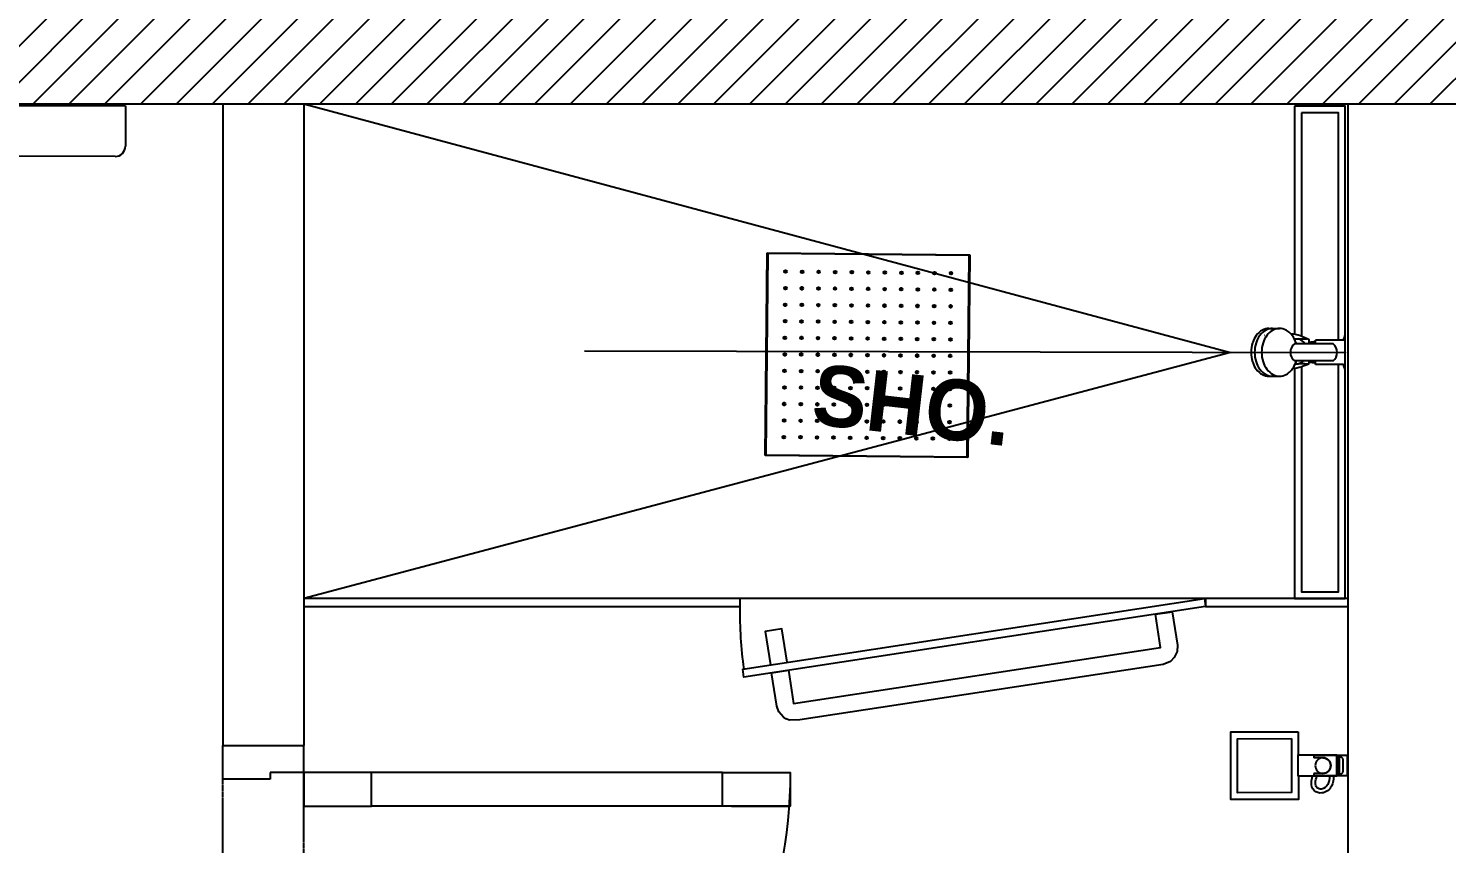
# Model space of a CAD drawing. Extents: x -678889171 to 586587, y -792238163 to 335485.
# Drawn here: x 72682 to 74781, y 74882 to 76089 of the extents above; entities that cross this region are included whole.
import ezdxf
from ezdxf.enums import TextEntityAlignment as Align

# ---------------------------------------------------------------- set-up
doc = ezdxf.new("R2010")
doc.units = 0
doc.header["$MEASUREMENT"] = 0
doc.set_wipeout_variables(frame=1)
doc.linetypes.add('XR-A-TYP38$0$XR-A-4TH-OLD DESIGN$0$XR-A-TYP-2-3-4-6-7-8-9-10$0$HIDDEN', pattern=[0.375, 0.25, -0.125])
doc.layers.get('0').update_dxf_attribs({"color": 8})
for name, color, linetype in [('9TH-FURN$0$XR-A-9TH-OLD DESIGN$0$A-SITE-PATT', 252, 'Continuous'), ('9TH-FURN$0$XR-A-9TH-OLD DESIGN$0$I-FURN', 252, 'Continuous'), ('XR-A-9TH-FLOOR$0$A-WALL', 252, 'Continuous'), ('XR-A-col-910$0$A-COLS', 252, 'Continuous'), ('XR-A-col-910$0$A-SITE-PATT', 252, 'Continuous'), ('XR-A-TYP38$0$A-WALL', 252, 'Continuous'), ('XR-A-TYP38$0$XR-A-4TH-OLD DESIGN$0$A-FURN-SANT', 252, 'Continuous'), ('XR-A-TYP38$0$XR-A-4TH-OLD DESIGN$0$A-GLAZ', 252, 'Continuous'), ('XR-A-TYP38$0$XR-A-4TH-OLD DESIGN$0$A-GLAZ-FULL', 252, 'Continuous'), ('XR-A-TYP38$0$XR-A-4TH-OLD DESIGN$0$A-WALL', 252, 'Continuous'), ('XR-A-TYP38$0$XR-A-4TH-OLD DESIGN$0$I-SPCL', 252, 'Continuous'), ('XR-A-TYP38$0$XR-A-4TH-OLD DESIGN$0$I-WC', 252, 'Continuous'), ('XR-A-TYP38$0$XR-A-4TH-OLD DESIGN$0$XR-A-TYP-2-3-4-6-7-8-9-10$0$A-DOOR', 252, 'Continuous'), ('XR-A-TYP38$0$XR-A-4TH-OLD DESIGN$0$XR-A-TYP-2-3-4-6-7-8-9-10$0$A-FLOR-OVHD', 252, 'XR-A-TYP38$0$XR-A-4TH-OLD DESIGN$0$XR-A-TYP-2-3-4-6-7-8-9-10$0$HIDDEN'), ('XR-A-TYP38$0$XR-A-4TH-OLD DESIGN$0$XREF_3BR$0$WC-SERIAL', 252, 'Continuous')]:
    doc.layers.add(name, color=color, linetype=linetype)
doc.styles.add('XR-A-TYP38$0$XR-A-4TH-OLD DESIGN$0$XREF_1BR$0$KZT', font='')
doc.styles.add('XR-A-TYP38$0$XR-A-4TH-OLD DESIGN$0$XREF_3BR$0$Standard', font='arial.ttf')
doc.styles.get('XR-A-TYP38$0$XR-A-4TH-OLD DESIGN$0$XREF_1BR$0$KZT').set_extended_font_data('AvantGarde LT Medium', bold=True)

# ---------------------------------------------------------------- blocks, each defined once
blk = doc.blocks.new('9TH-FURN$0$XR-A-9TH-OLD DESIGN$0$XREF_1BR$0$GFDF')
at = {"layer": '9TH-FURN$0$XR-A-9TH-OLD DESIGN$0$I-FURN'}
for p, q in [((45353.9, 8278.2, 0), (48387.1, 8278.2, 0)), ((48387.1, 8278.2, 0), (48387.1, 8218.2, 0)), ((48372.1, 8203.2, 0), (45368.9, 8203.2, 0)), ((48372.1, 8203.2, 0), (48372.1, 8203.2, 0))]:
    blk.add_line(p, q, dxfattribs=at)
blk.add_arc((48372.1, 8218.2, 0), 15, 270, 0, dxfattribs=at)
blk = doc.blocks.new('9TH-FURN$0$XR-A-9TH-OLD DESIGN$0$f444')
at = {"layer": '9TH-FURN$0$XR-A-9TH-OLD DESIGN$0$I-FURN', "extrusion": (1.27567e-09, 1.34126e-09, 1), "rotation": 359.7973208748322}
blk.add_blockref('9TH-FURN$0$XR-A-9TH-OLD DESIGN$0$XREF_1BR$0$GFDF', (7209.9, 54344.9, 0), dxfattribs=at)
blk = doc.blocks.new('XR-A-col-910$0$col02')
at = {"layer": 'XR-A-col-910$0$A-SITE-PATT'}
h = blk.add_hatch(dxfattribs=at)
h.set_pattern_fill('ANSI31', color=256, scale=300)
h.paths.add_polyline_path([(66279.1, 60365.4), (66279.1, 66065.4), (65979.1, 66065.4), (65979.1, 63435.4), (58829.1, 63435.4), (58829.1, 63035.4), (65979.1, 63035.4), (65979.1, 60365.4)])
at = {"layer": 'XR-A-col-910$0$A-COLS'}
blk.add_lwpolyline([(66279.1, 60365.4), (66279.1, 66065.4), (65979.1, 66065.4), (65979.1, 63435.4), (58829.1, 63435.4), (58829.1, 63035.4), (65979.1, 63035.4), (65979.1, 60365.4)], close=True, dxfattribs=at)
blk = doc.blocks.new('XR-A-col-910')
at = {"layer": 'XR-A-col-910$0$A-SITE-PATT'}
blk.add_blockref('XR-A-col-910$0$col02', (11710.9, -580.4), dxfattribs=at)
blk = doc.blocks.new('XR-A-TYP38$0$XR-A-4TH-OLD DESIGN$0$Main builing-00$0$210915_PA_Layout$0$Xref_Tower B_01-09F|Gutter1')
blk.add_wipeout([(0, 0), (0, -0.1), (0.1, -0.1), (0.1, 0)]).dxf.layer = 'XR-A-TYP38$0$XR-A-4TH-OLD DESIGN$0$A-FURN-SANT'
at = {"layer": 'XR-A-TYP38$0$XR-A-4TH-OLD DESIGN$0$A-FURN-SANT'}
for points in [[(0, 0), (0.1, 0), (0.1, -0.1), (0, -0.1)], [(0.01, -0.01), (0.09, -0.01), (0.09, -0.09), (0.01, -0.09)]]:
    blk.add_lwpolyline(points, close=True, dxfattribs=at)
blk = doc.blocks.new('XR-A-TYP38$0$XR-A-4TH-OLD DESIGN$0$Main builing-00$0$210915_PA_Layout$0$A$C42064D30')
blk.add_wipeout([(15.7, -72.9), (15.7, -16.2), (14.8, -15.6), (14.8, 0), (-15, 0), (-14.8, -15.6), (-15.7, -16.2), (-15.7, -20.9), (-19.5, -21), (-24.7, -21.8), (-29.7, -23.4), (-34.1, -26.2), (-37.5, -29.9), (-40.1, -34.8), (-40.8, -39.3), (-40.4, -43.4), (-38.8, -47.1), (-36.4, -50.1), (-33, -52.2), (-28.5, -53.7), (-23.9, -53.5), (-19.1, -52.7), (-15.7, -51.7), (-15.7, -45.5), (-19.5, -46.5), (-25, -47.6), (-28.9, -47.6), (-31.1, -46.5), (-33.4, -44.5), (-34.6, -41.5), (-34.6, -38), (-33.8, -35.3), (-32.2, -32.5), (-29.8, -30.5), (-26.1, -28.5), (-21.9, -27.4), (-17.6, -26.8), (-15.7, -26.9), (-15.7, -20.9), (-15.7, -72.9)]).dxf.layer = 'XR-A-TYP38$0$XR-A-4TH-OLD DESIGN$0$A-FURN-SANT'
at = {"layer": 'XR-A-TYP38$0$XR-A-4TH-OLD DESIGN$0$A-FURN-SANT'}
for points in [[(-11.5, -50), (-14.5, -50), (-15, 0), (15, 0), (14.5, -50), (11.5, -50)], [(-14.8, -15.6), (-15, 0), (15, 0), (14.8, -15.6)], [(15.7, -16.2), (-15.7, -16.2)], [(-13.5, -14.8), (13.5, -14.8)], [(-12.4, -11.8), (12.4, -11.8)], [(-11.5, -36.4), (-11.5, -50)], [(11.5, -36.4), (11.5, -50)]]:
    blk.add_lwpolyline(points, dxfattribs=at)
for points in [[(-15.6, -20.9, 0.127976), (-30.7, -24, 0.250832), (-40.6, -37.9, 0.487455), (-25.2, -53.6, 0.040635), (-15.7, -51.7, 0.040635)], [(-15.7, -26.9, 0.129566), (-28, -29.4, 0.250832), (-34.7, -38.7, 0.487455), (-25.9, -47.6, 0.048655), (-15.7, -45.5, 0.044421)]]:
    blk.add_lwpolyline(points, format="xyb", dxfattribs=at)
blk.add_lwpolyline([(-15.7, -72.9), (15.7, -72.9), (15.7, -16.2), (13.5, -14.8), (12.4, -11.8), (12.9, -11.2), (12.9, -9.3), (10.9, -7.6), (8.2, -6.9), (-8.2, -6.9), (-10.9, -7.6), (-12.9, -9.3), (-12.9, -11.2), (-12.4, -11.8), (-13.5, -14.8), (-15.7, -16.2)], close=True, dxfattribs=at)
blk.add_circle((0, -36.4), 11.5, dxfattribs=at)
blk.add_arc((0, -36.4), 11.5, 0, 180, dxfattribs=at)
blk = doc.blocks.new('XR-A-TYP38$0$XR-A-4TH-OLD DESIGN$0$XREF_3BR$0$XREF-1BA$0$11TH FLOOR PLAN EAST TOWER$0$11TH TO 17TH FLOOR PLAN EAST TOWER$0$CEILING SHOWER')
at = {"layer": 'XR-A-TYP38$0$XR-A-4TH-OLD DESIGN$0$A-FURN-SANT'}
for p, q in [((0, 30), (30, 30)), ((0, 0), (0, 30)), ((0, 30), (0.1, 29.9)), ((0.1, 29.9), (0.1, 0.1)), ((29.9, 29.9), (0.1, 29.9)), ((30, 30), (29.9, 29.9)), ((29.9, 0.1), (29.9, 29.9)), ((30, 30), (30, 0)), ((0.1, 0.1), (0, 0)), ((30, 0), (0, 0)), ((0.1, 0.1), (29.9, 0.1)), ((29.9, 0.1), (30, 0))]:
    blk.add_line(p, q, dxfattribs=at)
for centre, radius in [((2.75, 27.25), 0.2), ((2.75, 27.25), 0.175), ((2.75, 27.25), 0.125), ((2.75, 27.25), 0.05), ((5.2, 27.25), 0.2), ((5.2, 27.25), 0.175), ((5.2, 27.25), 0.125), ((5.2, 27.25), 0.05), ((7.65, 27.25), 0.2), ((7.65, 27.25), 0.175), ((7.65, 27.25), 0.125), ((7.65, 27.25), 0.05), ((10.1, 27.25), 0.2), ((10.1, 27.25), 0.175), ((10.1, 27.25), 0.125), ((10.1, 27.25), 0.05), ((12.55, 27.25), 0.2), ((12.55, 27.25), 0.175), ((12.55, 27.25), 0.125), ((12.55, 27.25), 0.05), ((15, 27.25), 0.2), ((15, 27.25), 0.175), ((15, 27.25), 0.125), ((15, 27.25), 0.05), ((17.45, 27.25), 0.2), ((17.45, 27.25), 0.175), ((17.45, 27.25), 0.125), ((17.45, 27.25), 0.05), ((19.9, 27.25), 0.2), ((19.9, 27.25), 0.175), ((19.9, 27.25), 0.125), ((19.9, 27.25), 0.05), ((22.35, 27.25), 0.2), ((22.35, 27.25), 0.175), ((22.35, 27.25), 0.125), ((22.35, 27.25), 0.05), ((24.8, 27.25), 0.2), ((24.8, 27.25), 0.175), ((24.8, 27.25), 0.125), ((24.8, 27.25), 0.05), ((27.25, 27.25), 0.2), ((27.25, 27.25), 0.175), ((27.25, 27.25), 0.125), ((27.25, 27.25), 0.05), ((2.75, 24.8), 0.2), ((2.75, 24.8), 0.175), ((2.75, 24.8), 0.125), ((2.75, 24.8), 0.05), ((5.2, 24.8), 0.2), ((5.2, 24.8), 0.175), ((5.2, 24.8), 0.125), ((5.2, 24.8), 0.05), ((7.65, 24.8), 0.2), ((7.65, 24.8), 0.175), ((7.65, 24.8), 0.125), ((7.65, 24.8), 0.05), ((10.1, 24.8), 0.2), ((10.1, 24.8), 0.175), ((10.1, 24.8), 0.125), ((10.1, 24.8), 0.05), ((12.55, 24.8), 0.2), ((12.55, 24.8), 0.175), ((12.55, 24.8), 0.125), ((12.55, 24.8), 0.05), ((15, 24.8), 0.2), ((15, 24.8), 0.175), ((15, 24.8), 0.125), ((15, 24.8), 0.05), ((17.45, 24.8), 0.2), ((17.45, 24.8), 0.175), ((17.45, 24.8), 0.125), ((17.45, 24.8), 0.05), ((19.9, 24.8), 0.2), ((19.9, 24.8), 0.175), ((19.9, 24.8), 0.125), ((19.9, 24.8), 0.05), ((22.35, 24.8), 0.2), ((22.35, 24.8), 0.175), ((22.35, 24.8), 0.125), ((22.35, 24.8), 0.05), ((24.8, 24.8), 0.2), ((24.8, 24.8), 0.175), ((24.8, 24.8), 0.125), ((24.8, 24.8), 0.05), ((27.25, 24.8), 0.2), ((27.25, 24.8), 0.175), ((27.25, 24.8), 0.125), ((27.25, 24.8), 0.05), ((2.75, 22.35), 0.2), ((2.75, 22.35), 0.175), ((2.75, 22.35), 0.125), ((2.75, 22.35), 0.05), ((5.2, 22.35), 0.2), ((5.2, 22.35), 0.175), ((5.2, 22.35), 0.125), ((5.2, 22.35), 0.05), ((7.65, 22.35), 0.2), ((7.65, 22.35), 0.175), ((7.65, 22.35), 0.125), ((7.65, 22.35), 0.05), ((10.1, 22.35), 0.2), ((10.1, 22.35), 0.175), ((10.1, 22.35), 0.125), ((10.1, 22.35), 0.05), ((12.55, 22.35), 0.2), ((12.55, 22.35), 0.175), ((12.55, 22.35), 0.125), ((12.55, 22.35), 0.05), ((15, 22.35), 0.2), ((15, 22.35), 0.175), ((15, 22.35), 0.125), ((15, 22.35), 0.05), ((17.45, 22.35), 0.2), ((17.45, 22.35), 0.175), ((17.45, 22.35), 0.125), ((17.45, 22.35), 0.05), ((19.9, 22.35), 0.2), ((19.9, 22.35), 0.175), ((19.9, 22.35), 0.125), ((19.9, 22.35), 0.05), ((22.35, 22.35), 0.2), ((22.35, 22.35), 0.175), ((22.35, 22.35), 0.125), ((22.35, 22.35), 0.05), ((24.8, 22.35), 0.2), ((24.8, 22.35), 0.175), ((24.8, 22.35), 0.125), ((24.8, 22.35), 0.05), ((27.25, 22.35), 0.2), ((27.25, 22.35), 0.175), ((27.25, 22.35), 0.125), ((27.25, 22.35), 0.05), ((2.75, 19.9), 0.2), ((2.75, 19.9), 0.175), ((2.75, 19.9), 0.125), ((2.75, 19.9), 0.05), ((5.2, 19.9), 0.2), ((5.2, 19.9), 0.175), ((5.2, 19.9), 0.125), ((5.2, 19.9), 0.05), ((7.65, 19.9), 0.2), ((7.65, 19.9), 0.175), ((7.65, 19.9), 0.125), ((7.65, 19.9), 0.05), ((10.1, 19.9), 0.2), ((10.1, 19.9), 0.175), ((10.1, 19.9), 0.125), ((10.1, 19.9), 0.05), ((12.55, 19.9), 0.2), ((12.55, 19.9), 0.175), ((12.55, 19.9), 0.125), ((12.55, 19.9), 0.05), ((15, 19.9), 0.2), ((15, 19.9), 0.175), ((15, 19.9), 0.125), ((15, 19.9), 0.05), ((17.45, 19.9), 0.2), ((17.45, 19.9), 0.175), ((17.45, 19.9), 0.125), ((17.45, 19.9), 0.05), ((19.9, 19.9), 0.2), ((19.9, 19.9), 0.175), ((19.9, 19.9), 0.125), ((19.9, 19.9), 0.05), ((22.35, 19.9), 0.2), ((22.35, 19.9), 0.175), ((22.35, 19.9), 0.125), ((22.35, 19.9), 0.05), ((24.8, 19.9), 0.2), ((24.8, 19.9), 0.175), ((24.8, 19.9), 0.125), ((24.8, 19.9), 0.05), ((27.25, 19.9), 0.2), ((27.25, 19.9), 0.175), ((27.25, 19.9), 0.125), ((27.25, 19.9), 0.05), ((2.75, 17.45), 0.2), ((2.75, 17.45), 0.175), ((2.75, 17.45), 0.125), ((2.75, 17.45), 0.05), ((5.2, 17.45), 0.2), ((5.2, 17.45), 0.175), ((5.2, 17.45), 0.125), ((5.2, 17.45), 0.05), ((7.65, 17.45), 0.2), ((7.65, 17.45), 0.175), ((7.65, 17.45), 0.125), ((7.65, 17.45), 0.05), ((10.1, 17.45), 0.2), ((10.1, 17.45), 0.175), ((10.1, 17.45), 0.125), ((10.1, 17.45), 0.05), ((12.55, 17.45), 0.2), ((12.55, 17.45), 0.175), ((12.55, 17.45), 0.125), ((12.55, 17.45), 0.05), ((15, 17.45), 0.2), ((15, 17.45), 0.175), ((15, 17.45), 0.125), ((15, 17.45), 0.05), ((17.45, 17.45), 0.2), ((17.45, 17.45), 0.175), ((17.45, 17.45), 0.125), ((17.45, 17.45), 0.05), ((19.9, 17.45), 0.2), ((19.9, 17.45), 0.175), ((19.9, 17.45), 0.125), ((19.9, 17.45), 0.05), ((22.35, 17.45), 0.2), ((22.35, 17.45), 0.175), ((22.35, 17.45), 0.125), ((22.35, 17.45), 0.05), ((24.8, 17.45), 0.2), ((24.8, 17.45), 0.175), ((24.8, 17.45), 0.125), ((24.8, 17.45), 0.05), ((27.25, 17.45), 0.2), ((27.25, 17.45), 0.175), ((27.25, 17.45), 0.125), ((27.25, 17.45), 0.05), ((2.75, 15), 0.2), ((2.75, 15), 0.175), ((2.75, 15), 0.125), ((2.75, 15), 0.05), ((5.2, 15), 0.2), ((5.2, 15), 0.175), ((5.2, 15), 0.125), ((5.2, 15), 0.05), ((7.65, 15), 0.2), ((7.65, 15), 0.175), ((7.65, 15), 0.125), ((7.65, 15), 0.05), ((10.1, 15), 0.2), ((10.1, 15), 0.175), ((10.1, 15), 0.125), ((10.1, 15), 0.05), ((12.55, 15), 0.2), ((12.55, 15), 0.175), ((12.55, 15), 0.125), ((12.55, 15), 0.05), ((15, 15), 0.2), ((15, 15), 0.175), ((15, 15), 0.125), ((15, 15), 0.05), ((17.45, 15), 0.2), ((17.45, 15), 0.175), ((17.45, 15), 0.125), ((17.45, 15), 0.05), ((19.9, 15), 0.2), ((19.9, 15), 0.175), ((19.9, 15), 0.125), ((19.9, 15), 0.05), ((22.35, 15), 0.2), ((22.35, 15), 0.175), ((22.35, 15), 0.125), ((22.35, 15), 0.05), ((24.8, 15), 0.2), ((24.8, 15), 0.175), ((24.8, 15), 0.125), ((24.8, 15), 0.05), ((27.25, 15), 0.2), ((27.25, 15), 0.175), ((27.25, 15), 0.125), ((27.25, 15), 0.05), ((2.75, 12.55), 0.2), ((2.75, 12.55), 0.175), ((2.75, 12.55), 0.125), ((2.75, 12.55), 0.05), ((5.2, 12.55), 0.2), ((5.2, 12.55), 0.175), ((5.2, 12.55), 0.125), ((5.2, 12.55), 0.05), ((7.65, 12.55), 0.2), ((7.65, 12.55), 0.175), ((7.65, 12.55), 0.125), ((7.65, 12.55), 0.05), ((10.1, 12.55), 0.2), ((10.1, 12.55), 0.175), ((10.1, 12.55), 0.125), ((10.1, 12.55), 0.05), ((12.55, 12.55), 0.2), ((12.55, 12.55), 0.175), ((12.55, 12.55), 0.125), ((12.55, 12.55), 0.05), ((15, 12.55), 0.2), ((15, 12.55), 0.175), ((15, 12.55), 0.125), ((15, 12.55), 0.05), ((17.45, 12.55), 0.2), ((17.45, 12.55), 0.175), ((17.45, 12.55), 0.125), ((17.45, 12.55), 0.05), ((19.9, 12.55), 0.2), ((19.9, 12.55), 0.175), ((19.9, 12.55), 0.125), ((19.9, 12.55), 0.05), ((22.35, 12.55), 0.2), ((22.35, 12.55), 0.175), ((22.35, 12.55), 0.125), ((22.35, 12.55), 0.05), ((24.8, 12.55), 0.2), ((24.8, 12.55), 0.175), ((24.8, 12.55), 0.125), ((24.8, 12.55), 0.05), ((27.25, 12.55), 0.2), ((27.25, 12.55), 0.175), ((27.25, 12.55), 0.125), ((27.25, 12.55), 0.05), ((2.75, 10.1), 0.2), ((2.75, 10.1), 0.175), ((2.75, 10.1), 0.125), ((2.75, 10.1), 0.05), ((5.2, 10.1), 0.2), ((5.2, 10.1), 0.175), ((5.2, 10.1), 0.125), ((5.2, 10.1), 0.05), ((7.65, 10.1), 0.2), ((7.65, 10.1), 0.175), ((7.65, 10.1), 0.125), ((7.65, 10.1), 0.05), ((10.1, 10.1), 0.2), ((10.1, 10.1), 0.175), ((10.1, 10.1), 0.125), ((10.1, 10.1), 0.05), ((12.55, 10.1), 0.2), ((12.55, 10.1), 0.175), ((12.55, 10.1), 0.125), ((12.55, 10.1), 0.05), ((15, 10.1), 0.2), ((15, 10.1), 0.175), ((15, 10.1), 0.125), ((15, 10.1), 0.05), ((17.45, 10.1), 0.2), ((17.45, 10.1), 0.175), ((17.45, 10.1), 0.125), ((17.45, 10.1), 0.05), ((19.9, 10.1), 0.2), ((19.9, 10.1), 0.175), ((19.9, 10.1), 0.125), ((19.9, 10.1), 0.05), ((22.35, 10.1), 0.2), ((22.35, 10.1), 0.175), ((22.35, 10.1), 0.125), ((22.35, 10.1), 0.05), ((24.8, 10.1), 0.2), ((24.8, 10.1), 0.175), ((24.8, 10.1), 0.125), ((24.8, 10.1), 0.05), ((27.25, 10.1), 0.2), ((27.25, 10.1), 0.175), ((27.25, 10.1), 0.125), ((27.25, 10.1), 0.05), ((2.75, 7.65), 0.2), ((2.75, 7.65), 0.175), ((2.75, 7.65), 0.125), ((2.75, 7.65), 0.05), ((5.2, 7.65), 0.2), ((5.2, 7.65), 0.175), ((5.2, 7.65), 0.125), ((5.2, 7.65), 0.05), ((7.65, 7.65), 0.2), ((7.65, 7.65), 0.175), ((7.65, 7.65), 0.125), ((7.65, 7.65), 0.05), ((10.1, 7.65), 0.2), ((10.1, 7.65), 0.175), ((10.1, 7.65), 0.125), ((10.1, 7.65), 0.05), ((12.55, 7.65), 0.2), ((12.55, 7.65), 0.175), ((12.55, 7.65), 0.125), ((12.55, 7.65), 0.05), ((15, 7.65), 0.2), ((15, 7.65), 0.175), ((15, 7.65), 0.125), ((15, 7.65), 0.05), ((17.45, 7.65), 0.2), ((17.45, 7.65), 0.175), ((17.45, 7.65), 0.125), ((17.45, 7.65), 0.05), ((19.9, 7.65), 0.2), ((19.9, 7.65), 0.175), ((19.9, 7.65), 0.125), ((19.9, 7.65), 0.05), ((22.35, 7.65), 0.2), ((22.35, 7.65), 0.175), ((22.35, 7.65), 0.125), ((22.35, 7.65), 0.05), ((24.8, 7.65), 0.2), ((24.8, 7.65), 0.175), ((24.8, 7.65), 0.125), ((24.8, 7.65), 0.05), ((27.25, 7.65), 0.2), ((27.25, 7.65), 0.175), ((27.25, 7.65), 0.125), ((27.25, 7.65), 0.05), ((2.75, 5.2), 0.2), ((2.75, 5.2), 0.175), ((2.75, 5.2), 0.125), ((2.75, 5.2), 0.05), ((5.2, 5.2), 0.2), ((5.2, 5.2), 0.175), ((5.2, 5.2), 0.125), ((5.2, 5.2), 0.05), ((7.65, 5.2), 0.2), ((7.65, 5.2), 0.175), ((7.65, 5.2), 0.125), ((7.65, 5.2), 0.05), ((10.1, 5.2), 0.2), ((10.1, 5.2), 0.175), ((10.1, 5.2), 0.125), ((10.1, 5.2), 0.05), ((12.55, 5.2), 0.2), ((12.55, 5.2), 0.175), ((12.55, 5.2), 0.125), ((12.55, 5.2), 0.05), ((15, 5.2), 0.2), ((15, 5.2), 0.175), ((15, 5.2), 0.125), ((15, 5.2), 0.05), ((17.45, 5.2), 0.2), ((17.45, 5.2), 0.175), ((17.45, 5.2), 0.125), ((17.45, 5.2), 0.05), ((19.9, 5.2), 0.2), ((19.9, 5.2), 0.175), ((19.9, 5.2), 0.125), ((19.9, 5.2), 0.05), ((22.35, 5.2), 0.2), ((22.35, 5.2), 0.175), ((22.35, 5.2), 0.125), ((22.35, 5.2), 0.05), ((24.8, 5.2), 0.2), ((24.8, 5.2), 0.175), ((24.8, 5.2), 0.125), ((24.8, 5.2), 0.05), ((27.25, 5.2), 0.2), ((27.25, 5.2), 0.175), ((27.25, 5.2), 0.125), ((27.25, 5.2), 0.05), ((2.75, 2.75), 0.2), ((2.75, 2.75), 0.175), ((2.75, 2.75), 0.125), ((2.75, 2.75), 0.05), ((5.2, 2.75), 0.2), ((5.2, 2.75), 0.175), ((5.2, 2.75), 0.125), ((5.2, 2.75), 0.05), ((7.65, 2.75), 0.2), ((7.65, 2.75), 0.175), ((7.65, 2.75), 0.125), ((7.65, 2.75), 0.05), ((10.1, 2.75), 0.2), ((10.1, 2.75), 0.175), ((10.1, 2.75), 0.125), ((10.1, 2.75), 0.05), ((12.55, 2.75), 0.2), ((12.55, 2.75), 0.175), ((12.55, 2.75), 0.125), ((12.55, 2.75), 0.05), ((15, 2.75), 0.2), ((15, 2.75), 0.175), ((15, 2.75), 0.125), ((15, 2.75), 0.05), ((17.45, 2.75), 0.2), ((17.45, 2.75), 0.175), ((17.45, 2.75), 0.125), ((17.45, 2.75), 0.05), ((19.9, 2.75), 0.2), ((19.9, 2.75), 0.175), ((19.9, 2.75), 0.125), ((19.9, 2.75), 0.05), ((22.35, 2.75), 0.2), ((22.35, 2.75), 0.175), ((22.35, 2.75), 0.125), ((22.35, 2.75), 0.05), ((24.8, 2.75), 0.2), ((24.8, 2.75), 0.175), ((24.8, 2.75), 0.125), ((24.8, 2.75), 0.05), ((27.25, 2.75), 0.2), ((27.25, 2.75), 0.175), ((27.25, 2.75), 0.125), ((27.25, 2.75), 0.05)]:
    blk.add_circle(centre, radius, dxfattribs=at)
blk = doc.blocks.new('XR-A-TYP38$0$XR-A-4TH-OLD DESIGN$0$XREF_3BR$0$Ct370p')
at = {"layer": 'XR-A-TYP38$0$XR-A-4TH-OLD DESIGN$0$XREF_3BR$0$WC-SERIAL', "style": 'XR-A-TYP38$0$XR-A-4TH-OLD DESIGN$0$XREF_3BR$0$Standard', "flags": 3}
blk.add_attdef('SERIAL', text='', height=0.0236, dxfattribs=at).set_placement((0.0131, 0.0545), align=Align.TOP_CENTER)
blk.add_wipeout([(-0.0284, -0.0817), (-0.0328, -0.0877), (-0.0353, -0.0974), (-0.0351, -0.1), (-0.0353, -0.1131), (-0.0347, -0.1181), (-0.034, -0.1203), (-0.0317, -0.1247), (-0.0305, -0.1264), (-0.0283, -0.1289), (-0.025, -0.1318), (-0.0214, -0.1342), (-0.0173, -0.1363), (-0.007, -0.1391), (0, -0.1396), (0.0056, -0.1393), (0.0139, -0.1375), (0.0202, -0.1349), (0.0223, -0.1337), (0.0257, -0.1313), (0.0275, -0.1297), (0.0294, -0.1278), (0.0318, -0.1246), (0.0328, -0.1228), (0.0339, -0.1205), (0.0347, -0.1181), (0.0351, -0.1163), (0.0352, -0.1149), (0.0353, -0.0988), (0.0352, -0.095), (0.0343, -0.0912), (0.0336, -0.0892), (0.0328, -0.0877), (0.0304, -0.0841), (0.0286, -0.0818), (0.0263, -0.0797), (0.0241, -0.078), (0.0232, -0.073), (0.0221, -0.0684), (0.0212, -0.0654), (0.0202, -0.0623), (0.0191, -0.0595), (0.0164, -0.0535), (0.0148, -0.0535), (0.0157, -0.044), (0.0179, -0.044), (0.0179, -0.0034), (0.0201, -0.0028), (0.0219, -0.0021), (0.0219, -0.0021), (0.024, -0.0011), (0.0256, 0), (-0.0256, 0), (-0.0238, -0.001), (-0.0219, -0.0019), (-0.0206, -0.0024), (-0.0206, -0.0024), (-0.0195, -0.0027), (-0.0179, -0.0031), (-0.0179, -0.044), (-0.0157, -0.044), (-0.0156, -0.0459), (-0.0155, -0.0469), (-0.0153, -0.0487), (-0.0152, -0.0502), (-0.0151, -0.0513), (-0.0148, -0.0535), (-0.0183, -0.0535), (-0.0194, -0.0554), (-0.0208, -0.0581), (-0.0225, -0.0617), (-0.0241, -0.0657), (-0.0249, -0.0682), (-0.0254, -0.0702), (-0.0259, -0.0721), (-0.0263, -0.0738), (-0.0267, -0.0755), (-0.0271, -0.0777), (-0.0272, -0.0789), (-0.0274, -0.0807)]).dxf.layer = 'XR-A-TYP38$0$XR-A-4TH-OLD DESIGN$0$A-FURN-SANT'
at = {"layer": 'XR-A-TYP38$0$XR-A-4TH-OLD DESIGN$0$A-FURN-SANT'}
for p, q in [((-0.0179, 0.0001), (-0.0179, -0.0031)), ((0.0179, -0.0034), (0.0179, 0)), ((-0.0179, -0.0031), (-0.0179, -0.044)), ((-0.0125, -0.0179), (-0.0125, -0.044)), ((0.0125, -0.0179), (0.0125, -0.044)), ((0.0179, -0.0034), (0.0179, -0.044)), ((-0.0157, -0.044), (-0.0179, -0.044)), ((-0.0125, -0.044), (-0.0157, -0.044)), ((-0.0125, -0.044), (-0.0125, -0.0449)), ((-0.0125, -0.0449), (-0.0125, -0.0726)), ((0.0157, -0.044), (0.0125, -0.044)), ((0.0125, -0.044), (0.0125, -0.0449)), ((0.0125, -0.0449), (0.0125, -0.0726)), ((0.0179, -0.044), (0.0157, -0.044)), ((-0.0125, -0.0726), (-0.0125, -0.0755)), ((0.0125, -0.0726), (0.0125, -0.0755)), ((-0.0353, -0.1131), (-0.0353, -0.0974)), ((0.0353, -0.1131), (0.0353, -0.0974)), ((-0.025, -0.1197), (-0.025, -0.1203))]:
    blk.add_line(p, q, dxfattribs=at)
for points in [[(-0.0256, 0, 0.077689), (-0.0179, -0.0031)], [(0.0179, -0.0034, 0.114656), (0.0256, 0, -2.040379)], [(-0.0146, -0.0535), (-0.0183, -0.0535, 0.109472), (-0.0274, -0.0807, 0.086388)], [(-0.0199, -0.0754, 0.02661), (-0.0202, -0.0569, 42.430898)], [(-0.0125, -0.059, 0.178938), (-0.02, -0.0699, -7.981732)], [(-0.0157, -0.044, 0.011754), (-0.0148, -0.0535, 0.871529)], [(-0.0125, -0.0535), (-0.0146, -0.0535, 0.161895)], [(0.0148, -0.0535), (0.0125, -0.0535, 0.161895)], [(0.0169, -0.0699, 0.122998), (0.0125, -0.0617, -7.981732)], [(0.0157, -0.044, -0.011754), (0.0148, -0.0535, -0.871529)], [(0.0164, -0.0535), (0.0148, -0.0535, 0.161895)], [(0.0241, -0.078, 0.079947), (0.0164, -0.0535, -0.237182)], [(0.0169, -0.0741, -0.017041), (0.0168, -0.0551, -135.175436)], [(-0.0274, -0.0807, 0.011783), (-0.0284, -0.0817, 0.065531), (-0.0328, -0.0877, 0.126727), (-0.0353, -0.0974, 0.126727)], [(-0.0125, -0.0726, 0.007696), (-0.0139, -0.073, 0.085827), (-0.025, -0.0786, 0.02845), (-0.0274, -0.0807, 0.126727)], [(0.0241, -0.078, 0.078791), (0.0139, -0.073, 0.007696), (0.0125, -0.0726, 0.075508)], [(0.0353, -0.0974, 0.126727), (0.0328, -0.0877, 0.075666), (0.0276, -0.0809, 0.030149), (0.025, -0.0786, 0.006989), (0.0241, -0.078, 0.007696)], [(-0.0353, -0.0974, 0.126727), (-0.0328, -0.1071, 0.106057), (-0.025, -0.1161, 0.085827), (-0.0139, -0.1218, 0.075508), (0, -0.1239, 0.075508), (0.0139, -0.1218, 0.085827), (0.025, -0.1161, 0.106057), (0.0328, -0.1071, 0.126727), (0.0353, -0.0974, 0.126727)], [(0.0353, -0.0988, 0.018272), (0.0353, -0.0974, 0.126727)], [(-0.0353, -0.1078, 0.126727), (-0.0328, -0.1175, 0.106057), (-0.025, -0.1266, 0.085827), (-0.0139, -0.1322, 0.075508), (0, -0.1343, 0.075508), (0.0139, -0.1322, 0.085827), (0.025, -0.1266, 0.106057), (0.0328, -0.1175, 0.126727), (0.0353, -0.1078, 0.126727)], [(-0.0353, -0.1131, 0.126727), (-0.0328, -0.1228, 0.106057), (-0.025, -0.1318, 0.07797), (-0.015, -0.1371, 0.007804), (-0.0139, -0.1375, 0.075508), (0, -0.1396, 0.075508), (0.0139, -0.1375, 0.007804), (0.015, -0.1371, 0.07797), (0.025, -0.1318, 0.106057), (0.0328, -0.1228, 0.126727), (0.0353, -0.1131, 0.126727)]]:
    blk.add_lwpolyline(points, format="xyb", dxfattribs=at)
blk.add_lwpolyline([(0.0256, 0), (-0.0256, 0)], dxfattribs=at)
for centre, start, end in [((0, -0.0282), 39.4183, 140.5817), ((0, -0.0652), 219.4183, 320.5817)]:
    blk.add_arc(centre, 0.0162, start, end, dxfattribs=at)
blk.add_point((0, 0), dxfattribs=at)
blk.add_point((0, 0), dxfattribs=at)
blk = doc.blocks.new('*U1454')
for p, q in [((710, 720), (710, 200)), ((760, 720), (760, 200)), ((0, -20), (0, 100)), ((40, 100), (0, 100)), ((40, 100), (40, 50)), ((760, 100), (760, 50)), ((760, 100), (800, 100)), ((800, -20), (800, 100)), ((40, 50), (50, 50)), ((50, 50), (50, -20)), ((750, 50), (750, -20)), ((760, 50), (750, 50)), ((50, -20), (0, -20)), ((750, -20), (800, -20))]:
    blk.add_line(p, q)
for points in [[(710, 720), (760, 720), (760, 820), (710, 820), (710, 733), (710, 820)], [(710, 200), (760, 200), (760, 100), (710, 100), (710, 187)]]:
    blk.add_lwpolyline(points, close=True)
blk.add_arc((760, 100), 720, 90, 180)
at = {"layer": 'XR-A-TYP38$0$XR-A-4TH-OLD DESIGN$0$XR-A-TYP-2-3-4-6-7-8-9-10$0$A-FLOR-OVHD'}
for p, q in [((40, 100), (760, 100)), ((50, -20), (750, -20))]:
    blk.add_line(p, q, dxfattribs=at)
blk = doc.blocks.new('XR-A-TYP38')
at = {"layer": 'XR-A-TYP38$0$A-WALL'}
blk.add_lwpolyline([(70540, 62655), (70540, 62455), (75770, 62455)], dxfattribs=at)
at = {"layer": 'XR-A-TYP38$0$XR-A-4TH-OLD DESIGN$0$A-FURN-SANT', "extrusion": (-1.40162e-10, -2.95707e-09, 1), "elevation": 0}
blk.add_lwpolyline([(76624.2, 61542.9), (76609.1, 61542.5), (76603.5, 61544.5), (76600, 61546.7), (76593, 61554.6), (76590.1, 61563), (76582.6, 61612.5), (76607.3, 61616.2), (76614.8, 61566.8), (77158.5, 61649.7), (77151, 61699.1), (77175.7, 61702.9), (77183.2, 61653.4), (77182.9, 61644.2), (77178.7, 61634.9), (77172.9, 61629.2), (77162.3, 61625)], close=True, dxfattribs=at)
blk.add_lwpolyline([(76605.5, 61628.1), (76597.9, 61677.5), (76573.2, 61673.8), (76580.7, 61624.3)], dxfattribs=at)
at = {"layer": 'XR-A-TYP38$0$XR-A-4TH-OLD DESIGN$0$A-GLAZ', "extrusion": (-1.91581e-10, -2.95419e-09, 1), "elevation": 0}
for points in [[(75890, 62455), (77261.9, 62086.9), (75890, 61722.4)], [(75890, 61710.4), (76535.8, 61710.4), (76535.8, 61722.4), (75890, 61722.4)]]:
    blk.add_lwpolyline(points, dxfattribs=at)
at = {"layer": 'XR-A-TYP38$0$XR-A-4TH-OLD DESIGN$0$A-GLAZ', "extrusion": (-1.40162e-10, -2.95707e-09, 1), "elevation": 0}
blk.add_lwpolyline([(77223.3, 61722.3), (77225.1, 61710.4), (76541.5, 61606.2), (76539.7, 61618.1)], close=True, dxfattribs=at)
at = {"layer": 'XR-A-TYP38$0$XR-A-4TH-OLD DESIGN$0$A-GLAZ-FULL', "extrusion": (1.91581e-10, -2.95419e-09, 1), "elevation": 0}
blk.add_lwpolyline([(77225, 61722.4), (76533.5, 61722.4)], dxfattribs=at)
at = {"layer": 'XR-A-TYP38$0$XR-A-4TH-OLD DESIGN$0$A-GLAZ-FULL'}
blk.add_arc((77101, 61699.1, 0), 565.5, 178.8501, 188.2109, dxfattribs=at)
at = {"layer": 'XR-A-TYP38$0$XR-A-4TH-OLD DESIGN$0$A-WALL'}
for points in [[(75770, 62455), (75770, 61505)], [(75890, 62455), (75890, 61505)], [(75770, 61505), (75890, 61505)]]:
    blk.add_lwpolyline(points, dxfattribs=at)
at = {"layer": 'XR-A-TYP38$0$XR-A-4TH-OLD DESIGN$0$A-FURN-SANT', "extrusion": (-1.91236e-10, -2.88356e-09, 1), "xscale": 9.999998164084374, "yscale": 9.999998164084374, "zscale": 9.999998164084374, "rotation": 359.4378435952735}
blk.add_blockref('XR-A-TYP38$0$XR-A-4TH-OLD DESIGN$0$XREF_3BR$0$XREF-1BA$0$11TH FLOOR PLAN EAST TOWER$0$11TH TO 17TH FLOOR PLAN EAST TOWER$0$CEILING SHOWER', (76573, 61934.2, 0), dxfattribs=at)
at = {"layer": 'XR-A-TYP38$0$XR-A-4TH-OLD DESIGN$0$I-WC', "xscale": 999.9999999999915, "yscale": 999.9999999999915, "zscale": 999.9999999999915, "rotation": 270.0828895115063}
blk.add_blockref('XR-A-TYP38$0$XR-A-4TH-OLD DESIGN$0$Main builing-00$0$210915_PA_Layout$0$Xref_Tower B_01-09F|Gutter1', (77362.2, 61525.1, 0), dxfattribs=at)
at = {"layer": 'XR-A-TYP38$0$XR-A-4TH-OLD DESIGN$0$XR-A-TYP-2-3-4-6-7-8-9-10$0$A-DOOR', "extrusion": (2.58973e-11, 9.18366e-17, -1), "zscale": -1, "rotation": 89.99979681847681}
blk.add_blockref('*U1454', (-75790, 60705, 0), dxfattribs=at)
at = {"layer": 'XR-A-TYP38$0$XR-A-4TH-OLD DESIGN$0$I-SPCL', "extrusion": (-1.21012e-10, -2.95702e-09, 1), "insert": (76790.7, 62008.6, 0), "char_height": 90, "attachment_point": 5, "text_direction": (0.993525, -0.113611, 0), "style": 'XR-A-TYP38$0$XR-A-4TH-OLD DESIGN$0$XREF_1BR$0$KZT'}
blk.add_mtext_dynamic_manual_height_columns('SHO.', width=201.122, gutter_width=905.9, heights=[0], dxfattribs=at)
at = {"layer": 'XR-A-TYP38$0$XR-A-4TH-OLD DESIGN$0$A-FURN-SANT', "xscale": -0.9999999999999981, "rotation": 270.0828895115062}
blk.add_blockref('XR-A-TYP38$0$XR-A-4TH-OLD DESIGN$0$Main builing-00$0$210915_PA_Layout$0$A$C42064D30', (77435.2, 61475.2, 0), dxfattribs=at)
at = {"layer": 'XR-A-TYP38$0$XR-A-4TH-OLD DESIGN$0$A-FURN-SANT'}
blk.add_line((77436.1, 60470.6, 0), (77436.1, 62455, 0), dxfattribs=at)
blk.add_wipeout([(77431.9, 62451.4), (77431.9, 61722.4), (77356.9, 61722.4), (77356.9, 62451.4)]).translate(0, 0, 0).dxf.layer = 'XR-A-TYP38$0$XR-A-4TH-OLD DESIGN$0$A-FURN-SANT'
blk.add_wipeout([(77431.9, 62451.4), (77431.9, 61722.4), (77356.9, 61722.4), (77356.9, 62451.4)]).translate(0, 0, 0).dxf.layer = 'XR-A-TYP38$0$XR-A-4TH-OLD DESIGN$0$A-FURN-SANT'
at = {"layer": 'XR-A-TYP38$0$XR-A-4TH-OLD DESIGN$0$A-FURN-SANT', "elevation": 0}
for points in [[(77356.9, 62451.4), (77356.9, 61722.4), (77431.9, 61722.4), (77431.9, 62451.4)], [(77366.9, 62441.4), (77366.9, 61732.4), (77421.9, 61732.4), (77421.9, 62441.4)]]:
    blk.add_lwpolyline(points, close=True, dxfattribs=at)
at = {"layer": 'XR-A-TYP38$0$XR-A-4TH-OLD DESIGN$0$A-GLAZ', "extrusion": (-1.91581e-10, -2.95419e-09, 1), "elevation": 0}
blk.add_lwpolyline([(77436.1, 61722.4), (77225, 61722.4), (77225.1, 61710.4), (77436.1, 61710.4)], dxfattribs=at)
at = {"layer": 'XR-A-TYP38$0$XR-A-4TH-OLD DESIGN$0$A-FURN-SANT', "extrusion": (-1.76078e-10, -6.11301e-09, 1), "xscale": 1000, "yscale": 1000, "zscale": 1000, "rotation": 270.0126703255381}
blk.add_blockref('XR-A-TYP38$0$XR-A-4TH-OLD DESIGN$0$XREF_3BR$0$Ct370p', (77431.9, 62086.9, 0), dxfattribs=at)
at = {"layer": 'XR-A-TYP38$0$XR-A-4TH-OLD DESIGN$0$A-FURN-SANT'}
blk.add_line((76305.3, 62088.9, 0), (77430.4, 62086.9, 0), dxfattribs=at)
at = {"layer": 'XR-A-TYP38$0$XR-A-4TH-OLD DESIGN$0$A-WALL'}
blk.add_lwpolyline([(75890, 62455), (77640, 62455), (77640, 61678.6)], dxfattribs=at)

msp = doc.modelspace()

# ---------------------------------------------------------------- block references
at = {"layer": '9TH-FURN$0$XR-A-9TH-OLD DESIGN$0$A-SITE-PATT'}
msp.add_blockref('9TH-FURN$0$XR-A-9TH-OLD DESIGN$0$f444', (17199.6, 13522.1), dxfattribs=at)

# ---------------------------------------------------------------- next in the draw order: block references
at = {"layer": 'XR-A-9TH-FLOOR$0$A-WALL'}
msp.add_blockref('XR-A-col-910', (-2800.4, 13522.1), dxfattribs=at)

# ---------------------------------------------------------------- next in the draw order: block references
msp.add_blockref('XR-A-TYP38', (-2800.4, 13522.1), dxfattribs=at)

doc.saveas('drawing.dxf')
